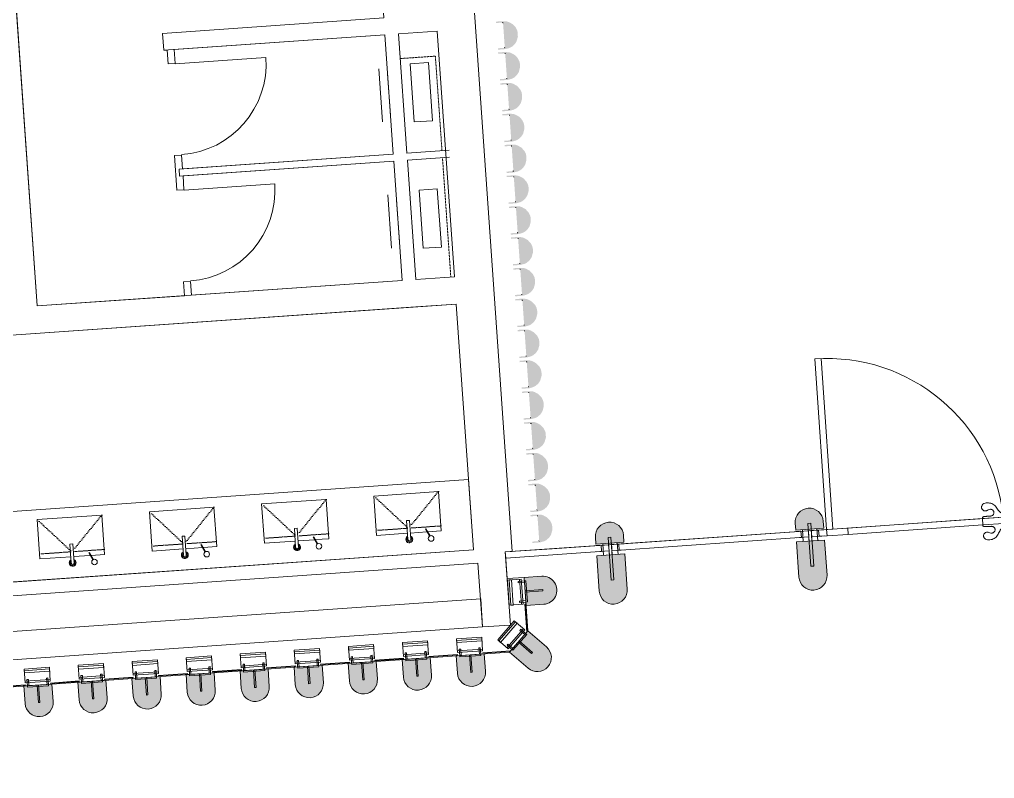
# Model space of a CAD drawing. Header units: millimetres. Extents: x 306 to 836129804, y -168137 to 818603917.
# Drawn here: x 833891838 to 833898772, y 817964498 to 817969893 of the extents above; entities that cross this region are included whole.
import ezdxf

# ---------------------------------------------------------------- set-up
doc = ezdxf.new("R2010")
doc.units = ezdxf.units.MM
doc.header["$LTSCALE"] = 3
doc.linetypes.add('Dot', pattern=[4, 0, -4])
doc.linetypes.add('HIDDEN', pattern=[0.375, 0.25, -0.125])
for name, color, linetype, lineweight in [('A-010-M_LINE', 251, 'Continuous', 13), ('A-200-M_WALL_EXT', 251, 'Continuous', 13), ('A-200-M_WALL_INT', 251, 'Continuous', 13), ('A-214-M_CURT_WALL', 251, 'Continuous', 13), ('A-215-M_CURT_PANEL', 251, 'Continuous', 13), ('A-325-M_DOOR', 251, 'Continuous', 13), ('A-810-M_ROOMS', 251, 'Continuous', 13), ('M-520-M_DRAINAGE_FW', 253, 'Continuous', 5), ('Z-060-M_DETAIL', 253, 'Continuous', 5), ('Z-060-M_LINE_MEDIUM', 253, 'Continuous', 9)]:
    doc.layers.add(name, color=color, linetype=linetype, lineweight=lineweight)
doc.layers.add('UAJ-00XREF', color=7, linetype='Continuous')

# ---------------------------------------------------------------- blocks, each defined once
blk = doc.blocks.new('ARC_CWP_PERFORATED METAL_STRAIGHT - ARC_CWP_PERFORATED METAL_STRAIGHT-39453977-0300')
at = {"layer": 'A-215-M_CURT_PANEL', "lineweight": 9}
for p, q in [((-98, 8), (100, 8)), ((100, 5), (-95, 5)), ((100, 5), (100, 8))]:
    blk.add_line(p, q, dxfattribs=at)
blk = doc.blocks.new('Circular Mullion - Type A_150mm Profile-25928163-0300')
at = {"layer": 'A-214-M_CURT_WALL'}
blk.add_hatch(color=256, dxfattribs=at).paths.add_polyline_path([(-100, 0), (-90, 0), (-90, -49.5), (90, -49.5), (90, 0), (100, 0), (99.3, -55.5), (93.7, -82.9), (86.6, -100), (70.7, -120.7), (50, -136.6), (18, -147.6), (-7.1, -149.1), (-25.9, -146.6), (-50, -136.6), (-73.9, -116.5), (-90, -91.8), (-96.6, -75.9), (-100, -34.4), (-100, -16)], flags=0)
blk = doc.blocks.new('Circular Mullion - CERAMIC TUBES 150mm-V183-0300')
at = {"layer": 'A-214-M_CURT_WALL', "lineweight": 9}
for centre, start, end in [((-87, -46.5), 180, 270), ((87, -46.5), 270, 0)]:
    blk.add_arc(centre, 3, start, end, dxfattribs=at)
blk = doc.blocks.new('ARC_CWP_PERFORATED METAL_STRAIGHT - ARC_CWP_PERFORATED METAL_STRAIGHT-39454143-0300')
at = {"layer": 'A-215-M_CURT_PANEL', "lineweight": 9}
for p, q in [((-102.7, 5), (-102.7, 8)), ((-102.7, 8), (102.7, 8)), ((102.7, 5), (-102.7, 5)), ((102.7, 5), (102.7, 8))]:
    blk.add_line(p, q, dxfattribs=at)
blk = doc.blocks.new('Circular Mullion - ARC_225mm CERAMIC MULLION-27539017-0300')
at = {"layer": 'Z-060-M_DETAIL', "lineweight": 9}
blk.add_hatch(color=256, dxfattribs=at).paths.add_polyline_path([(100, -125), (96.6, -150.9), (86.6, -175), (70.7, -195.7), (50, -211.6), (25.9, -221.6), (0, -225), (-25.9, -221.6), (-50, -211.6), (-70.7, -195.7), (-86.6, -175), (-96.6, -150.9), (-100, -125), (-100, 0), (100, 0)], flags=0)
at = {"layer": 'Z-060-M_DETAIL'}
for p, q in [((-90, 120), (90, 120)), ((-90, 21.5), (-90, 120)), ((90, 108), (-90, 108)), ((-90, 108), (-90, 92.6)), ((-90, 92.6), (90, 92.6)), ((90, 120), (90, 21.5)), ((90, 92.6), (90, 108)), ((90, 33.5), (-90, 33.5)), ((90, 21.5), (-90, 21.5)), ((-75, 45), (-65, 45)), ((-75, 0), (-75, 45)), ((-65, 45), (-65, 0)), ((65, 45), (75, 45)), ((65, 0), (65, 45)), ((75, 45), (75, 0)), ((-75, 0), (-75, -10)), ((-65, 0), (-75, 0)), ((-75, -10), (75, -10)), ((-5, -125), (-5, 0)), ((5, -125), (5, 0)), ((75, 0), (65, 0)), ((75, -10), (75, 0)), ((5, -125), (-5, -125))]:
    blk.add_line(p, q, dxfattribs=at)
at = {"layer": 'Z-060-M_LINE_MEDIUM'}
for p, q in [((100, 0), (-100, 0)), ((-100, 0), (-100, -125)), ((100, -125), (100, 0))]:
    blk.add_line(p, q, dxfattribs=at)
blk.add_arc((0, -125), 100, 180, 360, dxfattribs=at)
blk = doc.blocks.new('ARC_CWP_PERFORATED METAL_STRAIGHT - ARC_CWP_PERFORATED METAL_STRAIGHT-V204-0300')
at = {"layer": 'A-215-M_CURT_PANEL', "lineweight": 9}
for p, q in [((-100, 5), (-100, 8)), ((-100, 8), (98, 8)), ((95, 5), (-100, 5))]:
    blk.add_line(p, q, dxfattribs=at)
blk = doc.blocks.new('Circular Mullion - Perforated Mesh-26022574-0300')
at = {"layer": 'A-214-M_CURT_WALL'}
blk.add_hatch(color=256, dxfattribs=at).paths.add_polyline_path([(70.7, -245.7), (86.6, -225), (97.1, -197.1), (100, -175), (100, 0), (-100, 0), (-100, -175), (-96.6, -200.9), (-86.6, -225), (-70.7, -245.7), (-50, -261.6), (-25.9, -271.6), (0, -275), (25.9, -271.6), (50, -261.6)], flags=0)
at = {"layer": 'Z-060-M_DETAIL'}
for p, q in [((-90, 120), (90, 120)), ((-90, 21.5), (-90, 120)), ((90, 108), (-90, 108)), ((-90, 108), (-90, 92.6)), ((-90, 92.6), (90, 92.6)), ((90, 120), (90, 21.5)), ((90, 92.6), (90, 108)), ((-100, 0), (-100, -175)), ((100, 0), (-100, 0)), ((90, 33.5), (-90, 33.5)), ((90, 21.5), (-90, 21.5)), ((-75, 45), (-65, 45)), ((-75, 0), (-75, 45)), ((-65, 45), (-65, 0)), ((65, 45), (75, 45)), ((65, 0), (65, 45)), ((75, 45), (75, 0)), ((-75, 0), (-75, -10)), ((-65, 0), (-75, 0)), ((-75, -10), (75, -10)), ((-5, -125), (-5, 0)), ((5, -125), (5, 0)), ((75, 0), (65, 0)), ((75, -10), (75, 0)), ((100, -175), (100, 0)), ((5, -125), (-5, -125))]:
    blk.add_line(p, q, dxfattribs=at)
blk.add_arc((0, -175), 100, 180, 360, dxfattribs=at)
blk = doc.blocks.new('ARC_DOOR_WC_PARTITION - 600x2200mm-37559765-0300')
at = {"layer": 'A-325-M_DOOR'}
blk.add_line((323.5, -672), (323.5, -25), dxfattribs=at)
blk.add_arc((323.5, -25), 647, 180, 270, dxfattribs=at)
blk = doc.blocks.new('ARC_WC_WATER CLOSET_TOTO - WC1-V304-0300')
at = {"layer": 'M-520-M_DRAINAGE_FW'}
for p, q in [((-190, 59.5), (188.1, 59.5)), ((147.5, 0), (-147.5, 0)), ((-207.5, -165), (207.5, -165)), ((-207.5, -165), (-207.5, -295)), ((207.5, -165), (207.5, -295)), ((207.5, -295), (-207.5, -295))]:
    blk.add_line(p, q, dxfattribs=at)
blk = doc.blocks.new('ARC_TFP_WC_TROUGH BASIN - ARC_TFP_WC_TROUGH BASIN-37548068-0300')
at = {"layer": 'M-520-M_DRAINAGE_FW'}
for p, q in [((0, -500), (0, 0)), ((0, 0), (4420, 0)), ((4420, 0), (0, 0)), ((0, 0), (0, -500)), ((4420, 0), (4420, -500)), ((4420, -500), (4420, 0)), ((4420, -500), (0, -500)), ((0, -500), (4420, -500))]:
    blk.add_line(p, q, dxfattribs=at)
blk = doc.blocks.new('ARC_WC _TFP_TROUGH WASH BASIN - ARC_TFP_WC _FOH_WASHBASIN-V309-0300')
at = {"layer": 'M-520-M_DRAINAGE_FW'}
for p, q in [((-123.7, -171.8), (-148.9, -120)), ((-144.5, -117.7), (-119.2, -169.6)), ((-10, -105), (-10, -240)), ((10, -240), (10, -105)), ((-134.3, -150), (-230, -150)), ((-230, -150), (-230, -430)), ((-10, -150), (-128.7, -150)), ((-119.2, -169.6), (-123.7, -171.8)), ((230, -150), (10, -150)), ((230, -430), (230, -150)), ((-10, -240), (10, -240)), ((-230, -430), (230, -430))]:
    blk.add_line(p, q, dxfattribs=at)
at = {"layer": 'M-520-M_DRAINAGE_FW', "linetype": 'Dot'}
for p, q in [((-230, -185), (-10, -185)), ((-230, -430), (-10, -194.1)), ((10, -185), (230, -185)), ((10, -194.1), (230, -430))]:
    blk.add_line(p, q, dxfattribs=at)
at = {"layer": 'M-520-M_DRAINAGE_FW'}
blk.add_circle((-155.6, -101.1), 20, dxfattribs=at)
for centre, radius, start, end in [((0, -105.6), 24.5, 294.08951, 180), ((0, -105.6), 24.5, 180, 245.91049), ((0, -105.6), 17.5, 304.8499, 180), ((0, -105.6), 17.5, 180, 235.1501), ((0, -105), 10, 0, 180)]:
    blk.add_arc(centre, radius, start, end, dxfattribs=at)
blk = doc.blocks.new('System Panel - ARC_Glazed-33040290-0300')
at = {"layer": 'A-215-M_CURT_PANEL', "lineweight": 9}
for p, q in [((-702.2, 44), (702.2, 44)), ((-702.2, 0), (-702.2, 44)), ((702.2, 0), (-702.2, 0)), ((702.2, 0), (702.2, 44))]:
    blk.add_line(p, q, dxfattribs=at)
blk = doc.blocks.new('DCW_01a - L_GF _LOBBY SINGLE DOOR_CERAMIC MULLION-40864556-0300')
at = {"layer": 'A-325-M_DOOR', "lineweight": 9}
for p, q in [((-740, 44.9), (-630, 44.9)), ((-630, 0), (-740, 0)), ((-630, 0), (-630, 44.9)), ((-630, 44.9), (-630, 0)), ((480, 44.9), (630, 44.9)), ((630, 0), (480, 0)), ((630, 44.9), (630, 0)), ((630, 44.9), (740, 44.9)), ((630, 0), (630, 44.9)), ((740, 0), (630, 0))]:
    blk.add_line(p, q, dxfattribs=at)
at = {"layer": 'A-325-M_DOOR'}
for p, q in [((-630, 44.9), (-480.1, 44.9)), ((-480.1, 0), (-630, 0)), ((480, 44.9), (-480, 44.9)), ((-480, 44.9), (-480, 0)), ((480, 44.9), (-480, 44.9)), ((-480, 44.9), (-480, 0)), ((-480, 0), (480, 0)), ((-480, 0), (480, 0)), ((480, 0), (480, 44.9)), ((480, 0), (480, 44.9)), ((630, 0), (585, 0)), ((585, -1215.4), (585, 0)), ((630, -1215.4), (630, 0))]:
    blk.add_line(p, q, dxfattribs=at)
at = {"layer": 'A-325-M_DOOR', "flags": 128}
for points in [[(-491.5, 146.5), (-498.7, 150.6), (-506.6, 152.7), (-514.7, 153.9), (-522.9, 154.1), (-531.1, 153.5), (-539.2, 152), (-547.1, 149.8), (-554.8, 146.7), (-561.9, 142.6), (-568.5, 137.7), (-574.4, 131.9), (-579.7, 125.7), (-584.3, 118.8), (-588.5, 111.8), (-592.6, 104.7), (-597, 97.7), (-601.7, 90.9), (-607, 84.6), (-612.9, 78.9), (-619.4, 73.9), (-625.8, 68.8), (-629.2, 61.4), (-629.9, 53.2), (-630, 44.9)], [(-518.4, 101), (-515.5, 99.7), (-512.5, 98.8), (-509.2, 98.3), (-505.8, 98.2), (-502.4, 98.5), (-499, 99.2), (-495.7, 100.4), (-492.7, 102), (-489.9, 104), (-487.5, 106.2), (-485.4, 108.6), (-483.7, 111.2), (-482.3, 113.9), (-481.1, 116.9), (-480.4, 120.1), (-480, 123.5), (-480.1, 126.9), (-480.6, 130.4), (-481.6, 133.7), (-483, 136.9), (-484.8, 139.8), (-486.8, 142.4), (-489.1, 144.6), (-491.5, 146.5)], [(-541.8, 59.2), (-544.6, 59.5), (-547.5, 60.1), (-550.4, 61.1), (-553.2, 62.6), (-555.8, 64.4), (-558.2, 66.5), (-560.2, 69), (-561.9, 71.7), (-563.2, 74.6), (-564.1, 77.5), (-564.7, 80.4), (-564.8, 83.2), (-564.6, 86), (-564.1, 88.9), (-563.1, 91.9), (-561.8, 94.7), (-560.1, 97.4), (-558, 99.8), (-555.6, 102), (-552.9, 103.7), (-550.1, 105.1), (-547.3, 106.1), (-544.4, 106.8), (-541.5, 107)], [(-541.5, 107), (-533.8, 106.5), (-526.1, 104.4), (-518.4, 101)], [(-630, 0), (-629.9, -8.2), (-629.2, -16.4), (-625.8, -23.8), (-619.4, -28.9), (-612.9, -34), (-607, -39.7), (-601.7, -46), (-597, -52.7), (-592.6, -59.7), (-588.5, -66.8), (-584.3, -73.9), (-579.7, -80.7), (-574.4, -87), (-568.5, -92.7), (-561.9, -97.6), (-554.8, -101.7), (-547.1, -104.8), (-539.2, -107.1), (-531.1, -108.6), (-522.9, -109.2), (-514.7, -108.9), (-506.6, -107.8), (-498.7, -105.6), (-491.5, -101.5)], [(-480.1, 44.9), (-480.3, 47.8), (-481, 50.6), (-482.4, 53.2), (-484.4, 55.2), (-487, 56.6), (-489.7, 57.5), (-492.6, 58), (-495.4, 58.3), (-498.3, 58.5), (-501.2, 58.7), (-504.1, 58.8), (-507, 58.9), (-509.9, 59), (-512.8, 59.1), (-515.7, 59.1), (-518.6, 59.1), (-521.5, 59.1), (-524.4, 59.2), (-527.3, 59.2), (-530.2, 59.2), (-533.1, 59.2), (-536, 59.2), (-538.9, 59.2), (-541.8, 59.2)], [(-541.8, -14.2), (-538.9, -14.2), (-536, -14.2), (-533.1, -14.2), (-530.2, -14.2), (-527.3, -14.2), (-524.4, -14.2), (-521.5, -14.2), (-518.6, -14.2), (-515.7, -14.2), (-512.8, -14.1), (-509.9, -14.1), (-507, -14), (-504.1, -13.9), (-501.2, -13.8), (-498.3, -13.6), (-495.4, -13.4), (-492.6, -13.1), (-489.7, -12.6), (-487, -11.7), (-484.4, -10.3), (-482.4, -8.2), (-481, -5.7), (-480.3, -2.9), (-480.1, 0)], [(-541.5, -62), (-544.4, -61.8), (-547.3, -61.2), (-550.1, -60.2), (-552.9, -58.8), (-555.6, -57), (-558, -54.9), (-560.1, -52.4), (-561.8, -49.7), (-563.1, -46.9), (-564.1, -44), (-564.6, -41.1), (-564.8, -38.3), (-564.7, -35.4), (-564.1, -32.5), (-563.2, -29.6), (-561.9, -26.8), (-560.2, -24.1), (-558.2, -21.6), (-555.8, -19.4), (-553.2, -17.6), (-550.4, -16.2), (-547.5, -15.1), (-544.6, -14.5), (-541.8, -14.2)], [(-518.4, -56), (-526.1, -59.5), (-533.8, -61.5), (-541.5, -62)], [(-491.5, -101.5), (-489.1, -99.7), (-486.8, -97.4), (-484.8, -94.8), (-483, -91.9), (-481.6, -88.8), (-480.6, -85.4), (-480.1, -82), (-480, -78.6), (-480.4, -75.2), (-481.1, -72), (-482.3, -69), (-483.7, -66.2), (-485.4, -63.7), (-487.5, -61.2), (-489.9, -59), (-492.7, -57.1), (-495.7, -55.5), (-499, -54.3), (-502.4, -53.5), (-505.8, -53.2), (-509.2, -53.3), (-512.5, -53.9), (-515.5, -54.8), (-518.4, -56)]]:
    blk.add_lwpolyline(points, dxfattribs=at)
at = {"layer": 'A-325-M_DOOR'}
blk.add_arc((629.6, 44.9), 1260.4, 182.04384, 270.01984, dxfattribs=at)
blk = doc.blocks.new('Circular Mullion - ARC_CW_CERAMIC MULLION-30650210-0300')
at = {"layer": 'Z-060-M_LINE_MEDIUM', "lineweight": 18}
h = blk.add_hatch(color=256, dxfattribs=at)
h.paths.add_polyline_path([(0, 160), (27.6, 155.9), (50, 146.6), (76.1, 123.7), (86.6, 110), (96.6, 85.9), (100, 46.2), (100, 10), (-100, 10), (-100, 60), (-93.3, 93.9), (-86.6, 110), (-70.7, 130.7), (-50, 146.6), (-17.3, 157.7), (-10, 158.7)], flags=0)
h.paths.add_polyline_path([(-17.4, -73.5), (100, -73.5), (100, -323.5), (93.2, -357.6), (86.6, -373.5), (70.7, -394.2), (44.6, -412.3), (20.7, -420.8), (0, -423.5), (-25.9, -420.1), (-50, -410.1), (-75.6, -387.8), (-86.6, -373.5), (-96.6, -349.4), (-100, -323.5), (-100, -73.5), (-45.5, -73.5)], flags=0)
at = {"layer": 'Z-060-M_DETAIL', "lineweight": 18}
for p, q in [((-100, 60), (-100, 10)), ((-100, 10), (100, 10)), ((100, 10), (100, 60)), ((100, -73.5), (-100, -73.5)), ((-100, -73.5), (-100, -323.5)), ((100, -323.5), (100, -73.5))]:
    blk.add_line(p, q, dxfattribs=at)
for centre, start, end in [((0, 60), 0, 180), ((0, -323.5), 180, 360)]:
    blk.add_arc(centre, 100, start, end, dxfattribs=at)
at = {"layer": 'Z-060-M_LINE_MEDIUM'}
for p, q in [((-63, 0), (-100, 0)), ((-63, -44), (-63, 0)), ((-51.7, 10), (-51.7, -73.5)), ((-10, 52.5), (-10, -252.5)), ((10, 52.5), (-10, 52.5)), ((10, -252.5), (10, 52.5)), ((51.7, 10), (51.7, -73.5)), ((63, 0), (100, 0)), ((63, -44), (63, 0)), ((-63, -44), (-100, -44)), ((63, -44), (100, -44)), ((-10, -252.5), (10, -252.5))]:
    blk.add_line(p, q, dxfattribs=at)
blk = doc.blocks.new('Circular Mullion - CERAMIC_MULLIONS-V313-0300')
at = {"layer": 'Z-060-M_DETAIL'}
h = blk.add_hatch(dxfattribs=at)
h.set_pattern_fill('FP_135', color=256, style=0, pattern_type=2)
h.set_pattern_definition([(130, (96539.5, -40296.5), (378.663, 1413.188), [152.4, -1676.4]), (185, (96539.5, -40296.5), (543.072, -1456.275), [121.92, -1341.12]), (79.549, (96418, -40307.1), (1597.993, 889.342), [129.52, -1424.72]), (133.816, (96539.5, -39890.1), (425.657, 2152.884), [228.6, -2514.6]), (83.364, (96358.8, -39918.1), (2302.92, 1490.54), [194.28, -2137.08]), (188.816, (96539.5, -39890.1), (-1210.45, -2461.697), [182.88, -2011.68]), (159, (96336.3, -39991.7), (-353.941, 1419.581), [152.4, -1676.4]), (214, (96336.3, -39991.7), (1180.998, -1010.4), [121.92, -1341.12]), (108.549, (96235.2, -40059.9), (966.475, 1552.558), [129.52, -1424.72]), (142.5, (96539.5, -40296.5), (-659.7864, -151.2082), [67.056, -1257.808, 67.056, -2640.584]), (142.5, (96539.5, -40296.5), (-659.7864, -151.2082), [-1391.92, -1294.384, 67.056, -1279.144]), (172.5, (96539.5, -40296.5), (-723.772, -635.782), [67.056, -709.168, 67.056, -1740.408]), (172.5, (96539.5, -40296.5), (-723.772, -635.782), [-843.28, -1227.328, 67.056, -446.024]), (212.5, (96992.6, -40296.5), (-499.9629, -963.728), [67.056, -440.944, 67.056, -3621.024]), (212.5, (96992.6, -40296.5), (-499.9629, -963.728), [-575.056, -1517.904, 67.056, -2036.064]), (222.5, (97195.8, -40296.5), (99.357, -1198.254), [67.056, -593.344, 67.056, -2479.04]), (222.5, (97195.8, -40296.5), (99.357, -1198.254), [-727.456, -985.52, 67.056, -1426.464])])
h.paths.add_polyline_path([(-10, -73.5), (-10, 10), (10, 10), (10, -73.5)], flags=0)
at = {"layer": 'A-214-M_CURT_WALL', "lineweight": 9}
for p, q in [((-10, 10), (-10, -73.5)), ((10, 10), (10, -73.5))]:
    blk.add_line(p, q, dxfattribs=at)
blk = doc.blocks.new('System Panel - ARC_Glazed-39974053-0300')
at = {"layer": 'A-215-M_CURT_PANEL', "lineweight": 9}
for p, q in [((-368.5, 44), (368.5, 44)), ((-368.5, 0), (-368.5, 44)), ((368.5, 0), (-368.5, 0)), ((368.5, 0), (368.5, 44))]:
    blk.add_line(p, q, dxfattribs=at)
blk = doc.blocks.new('Circular Mullion - CERAMIC_MULLIONS-V314-0300')
at = {"layer": 'A-214-M_CURT_WALL', "lineweight": 9}
for p, q in [((-10, 10), (-10, -73.5)), ((10, 10), (10, -73.5))]:
    blk.add_line(p, q, dxfattribs=at)
blk = doc.blocks.new('3A35X-MAGP-P-MP-00')
at = {"layer": 'A-010-M_LINE', "linetype": 'HIDDEN'}
for p, q in [((834474299.1, 817969615.2), (834474548.3, 817969632.6)), ((834474548.3, 817969632.6), (834474595.3, 817968960.3)), ((834474598.8, 817968910.4), (834474658.1, 817968062.5))]:
    blk.add_line(p, q, dxfattribs=at)
at = {"layer": 'A-200-M_WALL_EXT', "lineweight": 13}
for p, q in [((834465852.5, 817965144.3), (834474870.5, 817965774.7)), ((834474884.4, 817965575.2), (834474870.5, 817965774.7)), ((834474884.4, 817965575.2), (834465866.4, 817964944.8))]:
    blk.add_line(p, q, dxfattribs=at)
at = {"layer": 'A-200-M_WALL_INT'}
for p, q in [((834474460.8, 817975189.1), (834475095.4, 817966111.6)), ((834471519.5, 817970659.9), (834471715.5, 817967856.8)), ((834472607.5, 817969793.7), (834474181.2, 817969903.7)), ((834472615.9, 817969674), (834472607.5, 817969793.7)), ((834474189.6, 817969784), (834472690.7, 817969679.2)), ((834474248.9, 817968936.1), (834474189.6, 817969784)), ((834474561.2, 817969810), (834474286.8, 817969790.8)), ((834474286.8, 817969790.8), (834474346.1, 817968942.9)), ((834474683.2, 817968064.2), (834474561.2, 817969810)), ((834472640.9, 817969675.7), (834472615.9, 817969674)), ((834472640.9, 817969675.7), (834472647.7, 817969577.5)), ((834472690.7, 817969679.2), (834472697.6, 817969580.9)), ((834472697.6, 817969580.9), (834472647.7, 817969577.5)), ((834472743.1, 817968929.5), (834472693.3, 817968926)), ((834472710.5, 817968679.7), (834472693.3, 817968926)), ((834472750, 817968831.3), (834472743.1, 817968929.5)), ((834474248.9, 817968936.1), (834472750, 817968831.3)), ((834474645.4, 817968963.8), (834474346.1, 817968942.9)), ((834472753.5, 817968781.4), (834474252.3, 817968886.2)), ((834474311.6, 817968038.2), (834474252.3, 817968886.2)), ((834474349.6, 817968893), (834474648.9, 817968913.9)), ((834474349.6, 817968893), (834474408.9, 817968045)), ((834472760.4, 817968683.1), (834472753.5, 817968781.4)), ((834472760.4, 817968683.1), (834472710.5, 817968679.7)), ((834472805.9, 817968031.7), (834472756, 817968028.2)), ((834472762.9, 817967930), (834472756, 817968028.2)), ((834472812.8, 817967933.5), (834472805.9, 817968031.7)), ((834472812.8, 817967933.5), (834474311.6, 817968038.2)), ((834474408.9, 817968045), (834474683.2, 817968064.2)), ((834471715.5, 817967856.8), (834472762.9, 817967930)), ((834474696.8, 817967869.7), (834471534.5, 817967648.6)), ((834474818.8, 817966124), (834474696.8, 817967869.7)), ((834470409.6, 817965815.7), (834474818.8, 817966124)), ((834475045.5, 817966108.1), (834475095.4, 817966111.6)), ((834475045.5, 817966108.1), (834475081.8, 817965589)), ((834474850.6, 817966028.4), (834470296.7, 817965710.1)), ((834474882.3, 817965575), (834474850.6, 817966028.4)), ((834474882.3, 817965575), (834475081.8, 817965589))]:
    blk.add_line(p, q, dxfattribs=at)
at = {"layer": 'A-810-M_ROOMS', "flags": 128}
blk.add_lwpolyline([(834471715.5, 817967856.8), (834474311.6, 817968038.2), (834474252.3, 817968886.2), (834472728.6, 817968779.7), (834472725.1, 817968829.5), (834474248.9, 817968936.1), (834474189.6, 817969784), (834472615.9, 817969674), (834472607.5, 817969793.7), (834474181.2, 817969903.7), (834474006, 817972410.6), (834473104.5, 817972347.6), (834472987.7, 817974018.5), (834472948.1, 817974584.6), (834471252.2, 817974466), (834471289.7, 817973930), (834469380.4, 817973796.5), (834469461.4, 817972636.9), (834471374.5, 817972770.6), (834471521.1, 817970672.6), (834471518.6, 817970672.4)], close=True, dxfattribs=at)
for points in [[(834470491.2, 817965821.4), (834474818.8, 817966124), (834474696.8, 817967869.7), (834474373.8, 817967847.1), (834471534.5, 817967648.6)], [(834481631.7, 817966568.5), (834475379.3, 817966131.4), (834475045.5, 817966108.1), (834475046.7, 817966091), (834475058.8, 817965918.5), (834475180.3, 817965927), (834475206.8, 817965548), (834475162.5, 817965497), (834475075.6, 817965397), (834465780, 817964747.2), (834464942.2, 817964688.6), (834462217.2, 817964498.1), (834462066.3, 817964629.3), (834461933.8, 817966524.7), (834461921.2, 817966704.3), (834461900.5, 817967001.2), (834452468.5, 817966341.8)]]:
    blk.add_lwpolyline(points, dxfattribs=at)
at = {"layer": 'A-214-M_CURT_WALL', "extrusion": (0, 0, -1)}
for name, p, rotation in [('Circular Mullion - Type A_150mm Profile-25928163-0300', (-834474986.3, 817969778.2), 266.0010914742286), ('Circular Mullion - Type A_150mm Profile-25928163-0300', (-834475001.6, 817969559), 266.0010914742286), ('Circular Mullion - Type A_150mm Profile-25928163-0300', (-834475016.9, 817969339.8), 266.0010914742286), ('Circular Mullion - Type A_150mm Profile-25928163-0300', (-834475032.3, 817969120.7), 266.0010914742286), ('Circular Mullion - Type A_150mm Profile-25928163-0300', (-834475047.6, 817968901.5), 266.0010914742286), ('Circular Mullion - Type A_150mm Profile-25928163-0300', (-834475062.9, 817968682.4), 266.0010914742286), ('Circular Mullion - Type A_150mm Profile-25928163-0300', (-834475078.2, 817968463.2), 266.0010914742286), ('Circular Mullion - Type A_150mm Profile-25928163-0300', (-834475093.5, 817968244.1), 266.0010914742286), ('Circular Mullion - Type A_150mm Profile-25928163-0300', (-834475108.9, 817968024.9), 266.0010914742286), ('Circular Mullion - Type A_150mm Profile-25928163-0300', (-834475124.2, 817967805.8), 266.0010914742286), ('Circular Mullion - Type A_150mm Profile-25928163-0300', (-834475139.5, 817967586.6), 266.0010914742286), ('Circular Mullion - Type A_150mm Profile-25928163-0300', (-834475154.8, 817967367.5), 266.0010914742286), ('Circular Mullion - Type A_150mm Profile-25928163-0300', (-834475170.1, 817967148.3), 266.0010914742286), ('Circular Mullion - Type A_150mm Profile-25928163-0300', (-834475185.5, 817966929.2), 266.0010914742286), ('Circular Mullion - Type A_150mm Profile-25928163-0300', (-834475200.8, 817966710), 266.0010914742286), ('Circular Mullion - Type A_150mm Profile-25928163-0300', (-834475216.1, 817966490.9), 266.0010914742286), ('Circular Mullion - Type A_150mm Profile-25928163-0300', (-834475231.4, 817966271.7), 266.0010914742286), ('Circular Mullion - Perforated Mesh-26022574-0300', (-834475141.2, 817965472.5), 311.0010914742294)]:
    blk.add_blockref(name, p, dxfattribs=dict(at, rotation=rotation))
at = {"layer": 'A-214-M_CURT_WALL', "lineweight": 9, "extrusion": (0, 0, -1), "rotation": 266.0010914742286}
for p in [(-834474986.3, 817969778.2), (-834475001.6, 817969559), (-834475016.9, 817969339.8), (-834475032.3, 817969120.7), (-834475047.6, 817968901.5), (-834475062.9, 817968682.4), (-834475078.2, 817968463.2), (-834475093.5, 817968244.1), (-834475108.9, 817968024.9), (-834475124.2, 817967805.8), (-834475139.5, 817967586.6), (-834475154.8, 817967367.5), (-834475170.1, 817967148.3), (-834475185.5, 817966929.2), (-834475200.8, 817966710), (-834475216.1, 817966490.9), (-834475231.4, 817966271.7)]:
    blk.add_blockref('Circular Mullion - CERAMIC TUBES 150mm-V183-0300', p, dxfattribs=at)
at = {"layer": 'A-214-M_CURT_WALL', "lineweight": 18, "extrusion": (0, 0, -1), "rotation": 356.0010914742286}
for p in [(-834477211.5, 817966259.5), (-834475790.6, 817966160.2)]:
    blk.add_blockref('Circular Mullion - ARC_CW_CERAMIC MULLION-30650210-0300', p, dxfattribs=at)
at = {"layer": 'A-214-M_CURT_WALL', "lineweight": 9}
for p, rotation in [((834475187.3, 817965827.3), 93.9989085257714), ((834474411.9, 817965350.6), 3.998908525771384), ((834474796.3, 817965377.5), 3.998908525771384), ((834473258.8, 817965270), 3.998908525771384), ((834473643.2, 817965296.9), 3.998908525771384), ((834474027.6, 817965323.8), 3.998908525771384), ((834472490.1, 817965216.3), 3.998908525771384), ((834472874.5, 817965243.1), 3.998908525771384), ((834471721.4, 817965162.5), 3.998908525771384), ((834472105.7, 817965189.4), 3.998908525771384)]:
    blk.add_blockref('Circular Mullion - ARC_225mm CERAMIC MULLION-27539017-0300', p, dxfattribs=dict(at, rotation=rotation))
at = {"layer": 'A-215-M_CURT_PANEL', "rotation": 183.9989085257713}
blk.add_blockref('System Panel - ARC_Glazed-33040290-0300', (834476501, 817966209.8), dxfattribs=at)
at = {"layer": 'A-215-M_CURT_PANEL', "lineweight": 9}
for name, p, rotation in [('System Panel - ARC_Glazed-39974053-0300', (834475413.1, 817966133.8), 183.9989085257713), ('ARC_CWP_PERFORATED METAL_STRAIGHT - ARC_CWP_PERFORATED METAL_STRAIGHT-39453977-0300', (834475200.6, 817965637.7), 93.9989085257714), ('ARC_CWP_PERFORATED METAL_STRAIGHT - ARC_CWP_PERFORATED METAL_STRAIGHT-V204-0300', (834474985.8, 817965390.7), 3.998908525771384), ('ARC_CWP_PERFORATED METAL_STRAIGHT - ARC_CWP_PERFORATED METAL_STRAIGHT-39454143-0300', (834473835.4, 817965310.3), 3.998908525771384), ('ARC_CWP_PERFORATED METAL_STRAIGHT - ARC_CWP_PERFORATED METAL_STRAIGHT-39454143-0300', (834474219.8, 817965337.2), 3.998908525771384), ('ARC_CWP_PERFORATED METAL_STRAIGHT - ARC_CWP_PERFORATED METAL_STRAIGHT-39454143-0300', (834474604.1, 817965364.1), 3.998908525771384), ('ARC_CWP_PERFORATED METAL_STRAIGHT - ARC_CWP_PERFORATED METAL_STRAIGHT-39454143-0300', (834473066.6, 817965256.6), 3.998908525771384), ('ARC_CWP_PERFORATED METAL_STRAIGHT - ARC_CWP_PERFORATED METAL_STRAIGHT-39454143-0300', (834473451, 817965283.4), 3.998908525771384), ('ARC_CWP_PERFORATED METAL_STRAIGHT - ARC_CWP_PERFORATED METAL_STRAIGHT-39454143-0300', (834471913.5, 817965176), 3.998908525771384), ('ARC_CWP_PERFORATED METAL_STRAIGHT - ARC_CWP_PERFORATED METAL_STRAIGHT-39454143-0300', (834472297.9, 817965202.8), 3.998908525771384), ('ARC_CWP_PERFORATED METAL_STRAIGHT - ARC_CWP_PERFORATED METAL_STRAIGHT-39454143-0300', (834472682.3, 817965229.7), 3.998908525771384), ('ARC_CWP_PERFORATED METAL_STRAIGHT - ARC_CWP_PERFORATED METAL_STRAIGHT-39454143-0300', (834471529.2, 817965149.1), 3.998908525771384)]:
    blk.add_blockref(name, p, dxfattribs=dict(at, rotation=rotation))
at = {"layer": 'A-325-M_DOOR'}
for name, p, rotation in [('ARC_DOOR_WC_PARTITION - 600x2200mm-37559765-0300', (834472695.4, 817969253.5), 93.99890852577114), ('ARC_DOOR_WC_PARTITION - 600x2200mm-37559765-0300', (834472758.2, 817968355.7), 93.99890852577114), ('DCW_01a - L_GF _LOBBY SINGLE DOOR_CERAMIC MULLION-40864556-0300', (834477959.6, 817966311.8), 183.9989085257713)]:
    blk.add_blockref(name, p, dxfattribs=dict(at, rotation=rotation))
at = {"layer": 'M-520-M_DRAINAGE_FW'}
for name, p, rotation in [('ARC_WC_WATER CLOSET_TOTO - WC1-V304-0300', (834474219.2, 817969360), 93.99890852577178), ('ARC_WC_WATER CLOSET_TOTO - WC1-V304-0300', (834474282, 817968462.2), 93.99890852577178), ('ARC_TFP_WC_TROUGH BASIN - ARC_TFP_WC_TROUGH BASIN-37548068-0300', (834474818.8, 817966124), 183.9989085257713), ('ARC_WC _TFP_TROUGH WASH BASIN - ARC_TFP_WC _FOH_WASHBASIN-V309-0300', (834474369.9, 817966092.6), 183.9989085257713), ('ARC_WC _TFP_TROUGH WASH BASIN - ARC_TFP_WC _FOH_WASHBASIN-V309-0300', (834473571.9, 817966036.8), 183.9989085257713), ('ARC_WC _TFP_TROUGH WASH BASIN - ARC_TFP_WC _FOH_WASHBASIN-V309-0300', (834471975.8, 817965925.2), 183.9989085257713), ('ARC_WC _TFP_TROUGH WASH BASIN - ARC_TFP_WC _FOH_WASHBASIN-V309-0300', (834472773.8, 817965981), 183.9989085257713)]:
    blk.add_blockref(name, p, dxfattribs=dict(at, rotation=rotation))
at = {"layer": 'Z-060-M_DETAIL', "lineweight": 9, "extrusion": (0, 0, -1), "rotation": 356.0010914742286}
for name, p in [('Circular Mullion - CERAMIC_MULLIONS-V313-0300', (-834477211.5, 817966259.5)), ('Circular Mullion - CERAMIC_MULLIONS-V314-0300', (-834475790.6, 817966160.2))]:
    blk.add_blockref(name, p, dxfattribs=at)

msp = doc.modelspace()

# ---------------------------------------------------------------- block references
at = {"layer": 'UAJ-00XREF', "ltscale": 0.5}
msp.add_blockref('3A35X-MAGP-P-MP-00', (-579752.6, 0), dxfattribs=at)

doc.saveas('drawing.dxf')
